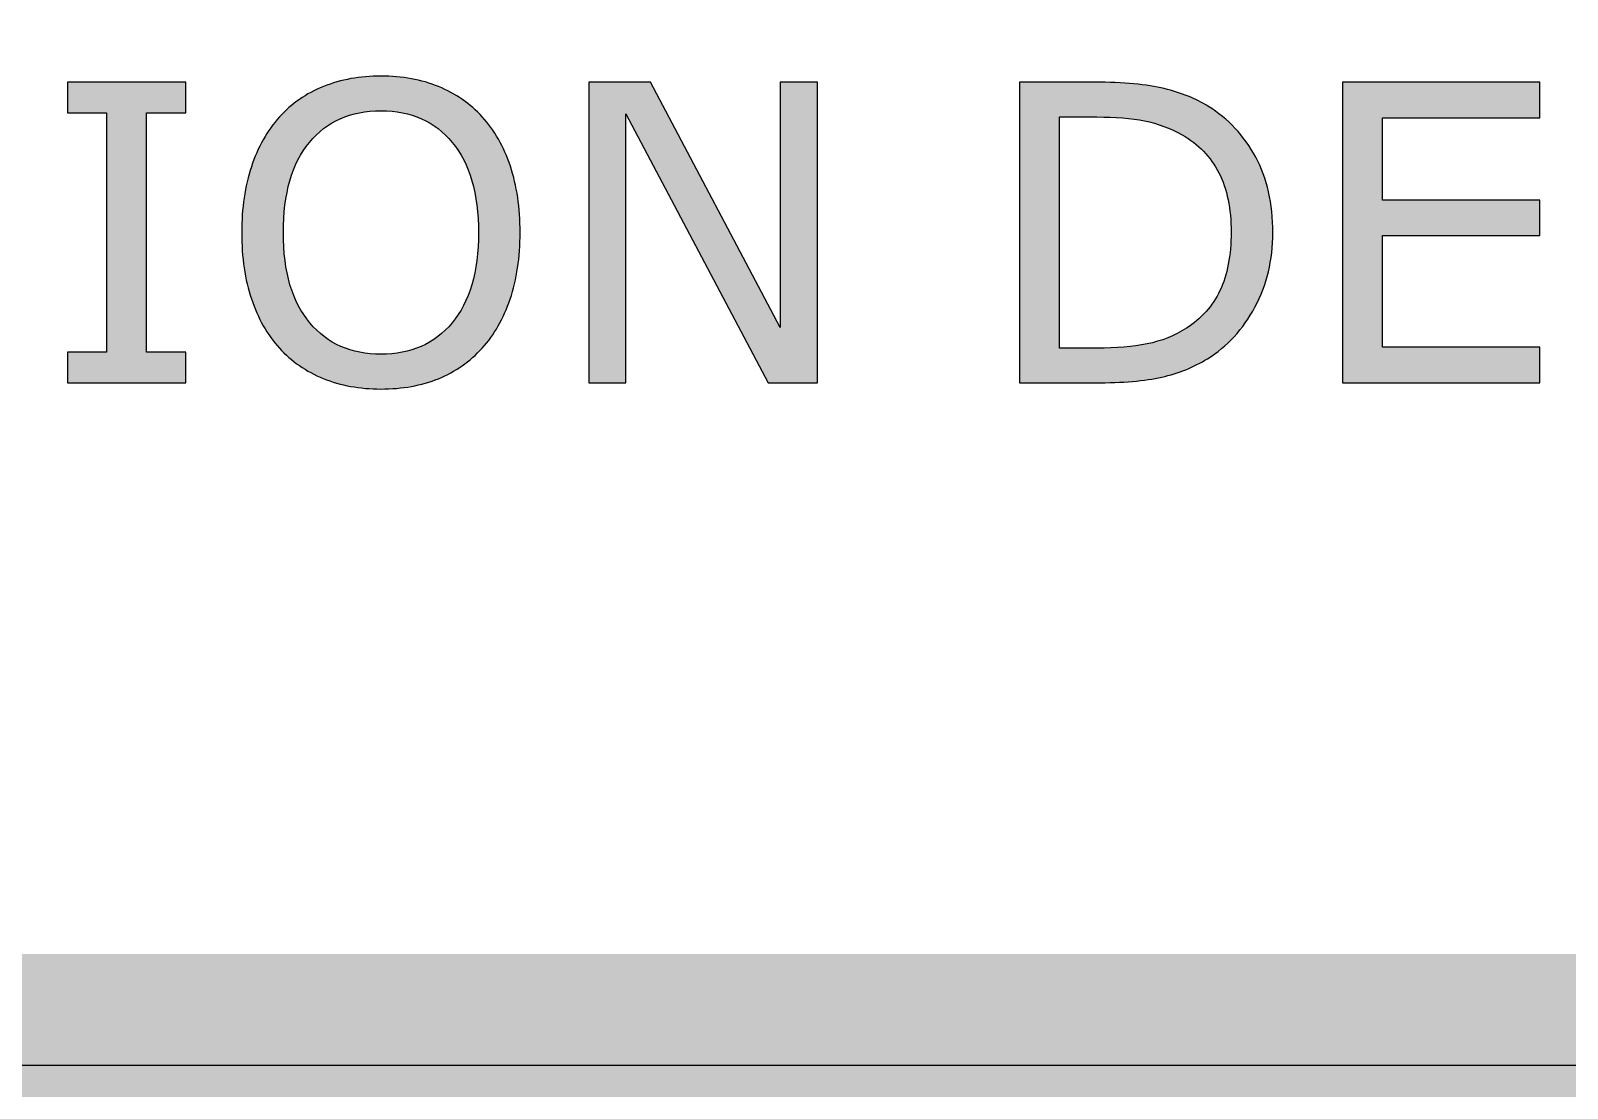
# Model space of a CAD drawing. Header units: millimetres. Extents: x 0 to 1097966, y -63096 to 223085.
# Drawn here: x 339175.82 to 339185.12, y -55184.23 to -55177.82 of the extents above; entities that cross this region are included whole.
import ezdxf

# ---------------------------------------------------------------- set-up
doc = ezdxf.new("R2010")
doc.units = ezdxf.units.MM
doc.layers.add('DZ-文字说明', color=1, linetype='Continuous')
doc.layers.add('layer 1', color=7, linetype='Continuous')

# ---------------------------------------------------------------- blocks, each defined once
blk = doc.blocks.new('YQ1204162216')
h = blk.add_hatch(color=7)
h.dxf.hatch_style = 1
edge = h.paths.add_edge_path()
edge.add_spline(control_points=[(-0.76216, -0.23245), (-0.76216, -0.23245), (-0.76216, -0.22301), (-0.76216, -0.22301), (-0.76216, -0.22301), (-0.76216, -0.22301), (-0.77424, -0.22301), (-0.77424, -0.22301), (-0.77424, -0.22301), (-0.77424, -0.22301), (-0.77424, -0.14921), (-0.77424, -0.14921), (-0.77424, -0.14921), (-0.77424, -0.14921), (-0.76216, -0.14921), (-0.76216, -0.14921), (-0.76216, -0.14921), (-0.76216, -0.14921), (-0.76216, -0.13978), (-0.76216, -0.13978), (-0.76216, -0.13978), (-0.76216, -0.13978), (-0.79865, -0.13978), (-0.79865, -0.13978), (-0.79865, -0.13978), (-0.79865, -0.13978), (-0.79865, -0.13978), (-0.79865, -0.13978)], knot_values=[0.461538, 0.461538, 0.461538, 0.461538, 0.615378, 0.615378, 0.615378, 0.615478, 0.692302, 0.692302, 0.692302, 0.692402, 0.769225, 0.769225, 0.769225, 0.769325, 0.846148, 0.846148, 0.846148, 0.846248, 0.923071, 0.923071, 0.923071, 0.923171, 0.961533, 0.961533, 0.961533, 0.961633, 0.999995, 0.999995, 0.999995, 0.999995], degree=3, periodic=0)
edge.add_spline(control_points=[(-0.79865, -0.13978), (-0.79865, -0.13978), (-0.79865, -0.14921), (-0.79865, -0.14921), (-0.79865, -0.14921), (-0.79865, -0.14921), (-0.79865, -0.14921), (-0.79865, -0.14921)], knot_values=[0.384615, 0.384615, 0.384615, 0.384615, 0.423076, 0.423076, 0.423076, 0.423176, 0.461538, 0.461538, 0.461538, 0.461538], degree=3, periodic=0)
edge.add_spline(control_points=[(-0.79865, -0.14921), (-0.79865, -0.14921), (-0.78657, -0.14921), (-0.78657, -0.14921), (-0.78657, -0.14921), (-0.78657, -0.14921), (-0.78657, -0.14921), (-0.78657, -0.14921)], knot_values=[0.307692, 0.307692, 0.307692, 0.307692, 0.346153, 0.346153, 0.346153, 0.346253, 0.384615, 0.384615, 0.384615, 0.384615], degree=3, periodic=0)
edge.add_spline(control_points=[(-0.78657, -0.14921), (-0.78657, -0.14921), (-0.78657, -0.22301), (-0.78657, -0.22301), (-0.78657, -0.22301), (-0.78657, -0.22301), (-0.78657, -0.22301), (-0.78657, -0.22301)], knot_values=[0.230768, 0.230768, 0.230768, 0.230768, 0.26923, 0.26923, 0.26923, 0.26933, 0.307692, 0.307692, 0.307692, 0.307692], degree=3, periodic=0)
edge.add_spline(control_points=[(-0.78657, -0.22301), (-0.78657, -0.22301), (-0.79865, -0.22301), (-0.79865, -0.22301), (-0.79865, -0.22301), (-0.79865, -0.22301), (-0.79865, -0.22301), (-0.79865, -0.22301)], knot_values=[0.153845, 0.153845, 0.153845, 0.153845, 0.192307, 0.192307, 0.192307, 0.192407, 0.230768, 0.230768, 0.230768, 0.230768], degree=3, periodic=0)
edge.add_spline(control_points=[(-0.79865, -0.22301), (-0.79865, -0.22301), (-0.79865, -0.23245), (-0.79865, -0.23245), (-0.79865, -0.23245), (-0.79865, -0.23245), (-0.79865, -0.23245), (-0.79865, -0.23245)], knot_values=[0.076922, 0.076922, 0.076922, 0.076922, 0.115384, 0.115384, 0.115384, 0.115484, 0.153845, 0.153845, 0.153845, 0.153845], degree=3, periodic=0)
edge.add_spline(control_points=[(-0.79865, -0.23245), (-0.79865, -0.23245), (-0.76216, -0.23245), (-0.76216, -0.23245)], knot_values=[0.000001, 0.000001, 0.000001, 0.000001, 0.076922, 0.076922, 0.076922, 0.076922], degree=3, periodic=0)
h = blk.add_hatch(color=7)
h.dxf.hatch_style = 1
edge = h.paths.add_edge_path()
edge.add_spline(control_points=[(-0.65914, -0.18614), (-0.65914, -0.18614), (-0.65914, -0.18614), (-0.65914, -0.18614), (-0.65914, -0.18423), (-0.6592, -0.18238), (-0.65933, -0.18057)], knot_values=[0.102941, 0.102941, 0.102941, 0.102941, 0.110294, 0.110294, 0.110294, 0.117647, 0.117647, 0.117647, 0.117647], degree=3, periodic=0)
edge.add_spline(control_points=[(-0.65933, -0.18057), (-0.65945, -0.17876), (-0.65964, -0.17701), (-0.65989, -0.1753)], knot_values=[0.088235, 0.088235, 0.088235, 0.088235, 0.102941, 0.102941, 0.102941, 0.102941], degree=3, periodic=0)
edge.add_spline(control_points=[(-0.65989, -0.1753), (-0.66014, -0.1736), (-0.66045, -0.17194), (-0.66082, -0.17034)], knot_values=[0.07353, 0.07353, 0.07353, 0.07353, 0.088235, 0.088235, 0.088235, 0.088235], degree=3, periodic=0)
edge.add_spline(control_points=[(-0.66082, -0.17034), (-0.6612, -0.16874), (-0.66164, -0.16718), (-0.66214, -0.16568), (-0.66214, -0.16568), (-0.66416, -0.15967), (-0.66704, -0.15459), (-0.67079, -0.15045)], knot_values=[0, 0, 0, 0, 0.014706, 0.014706, 0.014706, 0.014806, 0.07353, 0.07353, 0.07353, 0.07353], degree=3, periodic=0)
edge.add_spline(control_points=[(-0.67079, -0.15045), (-0.67448, -0.14641), (-0.67897, -0.14331), (-0.68425, -0.14114), (-0.68425, -0.14114), (-0.68491, -0.14087), (-0.68557, -0.14061), (-0.68625, -0.14037)], knot_values=[0.875, 0.875, 0.875, 0.875, 0.992647, 0.992647, 0.992647, 0.992747, 1, 1, 1, 1], degree=3, periodic=0)
edge.add_spline(control_points=[(-0.68625, -0.14037), (-0.68693, -0.14013), (-0.68762, -0.13991), (-0.68832, -0.13971)], knot_values=[0.867647, 0.867647, 0.867647, 0.867647, 0.875, 0.875, 0.875, 0.875], degree=3, periodic=0)
edge.add_spline(control_points=[(-0.68832, -0.13971), (-0.68902, -0.1395), (-0.68973, -0.13931), (-0.69045, -0.13914)], knot_values=[0.860294, 0.860294, 0.860294, 0.860294, 0.867647, 0.867647, 0.867647, 0.867647], degree=3, periodic=0)
edge.add_spline(control_points=[(-0.69045, -0.13914), (-0.69261, -0.13863), (-0.69487, -0.13828), (-0.69723, -0.13807)], knot_values=[0.838236, 0.838236, 0.838236, 0.838236, 0.860294, 0.860294, 0.860294, 0.860294], degree=3, periodic=0)
edge.add_spline(control_points=[(-0.69723, -0.13807), (-0.6988, -0.13794), (-0.70041, -0.13787), (-0.70206, -0.13787), (-0.70206, -0.13787), (-0.70366, -0.13787), (-0.70522, -0.13794), (-0.70675, -0.13807)], knot_values=[0.808823, 0.808823, 0.808823, 0.808823, 0.823529, 0.823529, 0.823529, 0.823629, 0.838236, 0.838236, 0.838236, 0.838236], degree=3, periodic=0)
edge.add_spline(control_points=[(-0.70675, -0.13807), (-0.70829, -0.13821), (-0.70979, -0.13841), (-0.71126, -0.13868)], knot_values=[0.794118, 0.794118, 0.794118, 0.794118, 0.808823, 0.808823, 0.808823, 0.808823], degree=3, periodic=0)
edge.add_spline(control_points=[(-0.71126, -0.13868), (-0.71273, -0.13895), (-0.71418, -0.13928), (-0.71559, -0.13969)], knot_values=[0.779412, 0.779412, 0.779412, 0.779412, 0.794118, 0.794118, 0.794118, 0.794118], degree=3, periodic=0)
edge.add_spline(control_points=[(-0.71559, -0.13969), (-0.717, -0.14009), (-0.71838, -0.14056), (-0.71973, -0.1411), (-0.71973, -0.1411), (-0.7204, -0.14137), (-0.72106, -0.14166), (-0.72171, -0.14196)], knot_values=[0.757352, 0.757352, 0.757352, 0.757352, 0.772059, 0.772059, 0.772059, 0.772159, 0.779412, 0.779412, 0.779412, 0.779412], degree=3, periodic=0)
edge.add_spline(control_points=[(-0.72171, -0.14196), (-0.72236, -0.14226), (-0.72299, -0.14257), (-0.72361, -0.1429)], knot_values=[0.75, 0.75, 0.75, 0.75, 0.757352, 0.757352, 0.757352, 0.757352], degree=3, periodic=0)
edge.add_spline(control_points=[(-0.72361, -0.1429), (-0.72423, -0.14323), (-0.72484, -0.14358), (-0.72543, -0.14394)], knot_values=[0.742647, 0.742647, 0.742647, 0.742647, 0.75, 0.75, 0.75, 0.75], degree=3, periodic=0)
edge.add_spline(control_points=[(-0.72543, -0.14394), (-0.72602, -0.1443), (-0.7266, -0.14467), (-0.72716, -0.14506)], knot_values=[0.735294, 0.735294, 0.735294, 0.735294, 0.742647, 0.742647, 0.742647, 0.742647], degree=3, periodic=0)
edge.add_spline(control_points=[(-0.72716, -0.14506), (-0.72773, -0.14545), (-0.72828, -0.14585), (-0.72882, -0.14627)], knot_values=[0.727941, 0.727941, 0.727941, 0.727941, 0.735294, 0.735294, 0.735294, 0.735294], degree=3, periodic=0)
edge.add_spline(control_points=[(-0.72882, -0.14627), (-0.72935, -0.14669), (-0.72988, -0.14712), (-0.73039, -0.14757)], knot_values=[0.720589, 0.720589, 0.720589, 0.720589, 0.727941, 0.727941, 0.727941, 0.727941], degree=3, periodic=0)
edge.add_spline(control_points=[(-0.73039, -0.14757), (-0.73089, -0.14802), (-0.73139, -0.14849), (-0.73187, -0.14897)], knot_values=[0.713236, 0.713236, 0.713236, 0.713236, 0.720589, 0.720589, 0.720589, 0.720589], degree=3, periodic=0)
edge.add_spline(control_points=[(-0.73187, -0.14897), (-0.73235, -0.14945), (-0.73282, -0.14994), (-0.73327, -0.15045), (-0.73327, -0.15045), (-0.73375, -0.15098), (-0.73421, -0.15153), (-0.73466, -0.15209)], knot_values=[0.698529, 0.698529, 0.698529, 0.698529, 0.705882, 0.705882, 0.705882, 0.705982, 0.713236, 0.713236, 0.713236, 0.713236], degree=3, periodic=0)
edge.add_spline(control_points=[(-0.73466, -0.15209), (-0.73511, -0.15265), (-0.73554, -0.15323), (-0.73596, -0.15381)], knot_values=[0.691176, 0.691176, 0.691176, 0.691176, 0.698529, 0.698529, 0.698529, 0.698529], degree=3, periodic=0)
edge.add_spline(control_points=[(-0.73596, -0.15381), (-0.73638, -0.1544), (-0.73679, -0.155), (-0.73718, -0.15561)], knot_values=[0.683823, 0.683823, 0.683823, 0.683823, 0.691176, 0.691176, 0.691176, 0.691176], degree=3, periodic=0)
edge.add_spline(control_points=[(-0.73718, -0.15561), (-0.73757, -0.15623), (-0.73795, -0.15685), (-0.73831, -0.1575)], knot_values=[0.676471, 0.676471, 0.676471, 0.676471, 0.683823, 0.683823, 0.683823, 0.683823], degree=3, periodic=0)
edge.add_spline(control_points=[(-0.73831, -0.1575), (-0.73867, -0.15814), (-0.73902, -0.15879), (-0.73935, -0.15946)], knot_values=[0.669118, 0.669118, 0.669118, 0.669118, 0.676471, 0.676471, 0.676471, 0.676471], degree=3, periodic=0)
edge.add_spline(control_points=[(-0.73935, -0.15946), (-0.73969, -0.16012), (-0.74, -0.16081), (-0.74031, -0.1615)], knot_values=[0.661765, 0.661765, 0.661765, 0.661765, 0.669118, 0.669118, 0.669118, 0.669118], degree=3, periodic=0)
edge.add_spline(control_points=[(-0.74031, -0.1615), (-0.74061, -0.16219), (-0.7409, -0.1629), (-0.74118, -0.16362)], knot_values=[0.654412, 0.654412, 0.654412, 0.654412, 0.661765, 0.661765, 0.661765, 0.661765], degree=3, periodic=0)
edge.add_spline(control_points=[(-0.74118, -0.16362), (-0.74145, -0.16435), (-0.74171, -0.16508), (-0.74196, -0.16583), (-0.74196, -0.16583), (-0.74246, -0.16733), (-0.7429, -0.16887), (-0.74327, -0.17047)], knot_values=[0.632353, 0.632353, 0.632353, 0.632353, 0.639706, 0.639706, 0.639706, 0.639806, 0.654412, 0.654412, 0.654412, 0.654412], degree=3, periodic=0)
edge.add_spline(control_points=[(-0.74327, -0.17047), (-0.74402, -0.17366), (-0.74452, -0.17704), (-0.74476, -0.18062)], knot_values=[0.602941, 0.602941, 0.602941, 0.602941, 0.632353, 0.632353, 0.632353, 0.632353], degree=3, periodic=0)
edge.add_spline(control_points=[(-0.74476, -0.18062), (-0.74489, -0.18241), (-0.74495, -0.18425), (-0.74495, -0.18614), (-0.74495, -0.18614), (-0.74495, -0.18806), (-0.74489, -0.18993), (-0.74476, -0.19174)], knot_values=[0.573529, 0.573529, 0.573529, 0.573529, 0.588235, 0.588235, 0.588235, 0.588335, 0.602941, 0.602941, 0.602941, 0.602941], degree=3, periodic=0)
edge.add_spline(control_points=[(-0.74476, -0.19174), (-0.74464, -0.19355), (-0.74445, -0.19531), (-0.7442, -0.19702)], knot_values=[0.558824, 0.558824, 0.558824, 0.558824, 0.573529, 0.573529, 0.573529, 0.573529], degree=3, periodic=0)
edge.add_spline(control_points=[(-0.7442, -0.19702), (-0.74395, -0.19872), (-0.74364, -0.20037), (-0.74326, -0.20197)], knot_values=[0.544118, 0.544118, 0.544118, 0.544118, 0.558824, 0.558824, 0.558824, 0.558824], degree=3, periodic=0)
edge.add_spline(control_points=[(-0.74326, -0.20197), (-0.74289, -0.20357), (-0.74245, -0.20512), (-0.74194, -0.20661), (-0.74194, -0.20661), (-0.73993, -0.21258), (-0.73707, -0.21762), (-0.73334, -0.22174)], knot_values=[0.470588, 0.470588, 0.470588, 0.470588, 0.485294, 0.485294, 0.485294, 0.485394, 0.544118, 0.544118, 0.544118, 0.544118], degree=3, periodic=0)
edge.add_spline(control_points=[(-0.73334, -0.22174), (-0.73334, -0.22174), (-0.73334, -0.22174), (-0.73334, -0.22174), (-0.72963, -0.22584), (-0.7251, -0.22896), (-0.7198, -0.23113)], knot_values=[0.411765, 0.411765, 0.411765, 0.411765, 0.441176, 0.441176, 0.441176, 0.470588, 0.470588, 0.470588, 0.470588], degree=3, periodic=0)
edge.add_spline(control_points=[(-0.7198, -0.23113), (-0.7198, -0.23113), (-0.7198, -0.23113), (-0.7198, -0.23113), (-0.71448, -0.23327), (-0.70857, -0.23436), (-0.70206, -0.23436)], knot_values=[0.352941, 0.352941, 0.352941, 0.352941, 0.382353, 0.382353, 0.382353, 0.411765, 0.411765, 0.411765, 0.411765], degree=3, periodic=0)
edge.add_spline(control_points=[(-0.70206, -0.23436), (-0.70206, -0.23436), (-0.70206, -0.23436), (-0.70206, -0.23436), (-0.69541, -0.23436), (-0.6895, -0.23329), (-0.68429, -0.23119)], knot_values=[0.294118, 0.294118, 0.294118, 0.294118, 0.323529, 0.323529, 0.323529, 0.352941, 0.352941, 0.352941, 0.352941], degree=3, periodic=0)
edge.add_spline(control_points=[(-0.68429, -0.23119), (-0.68429, -0.23119), (-0.68429, -0.23119), (-0.68429, -0.23119), (-0.6791, -0.22907), (-0.67461, -0.22592), (-0.67079, -0.22174)], knot_values=[0.235294, 0.235294, 0.235294, 0.235294, 0.264706, 0.264706, 0.264706, 0.294118, 0.294118, 0.294118, 0.294118], degree=3, periodic=0)
edge.add_spline(control_points=[(-0.67079, -0.22174), (-0.67079, -0.22174), (-0.67079, -0.22174), (-0.67079, -0.22174), (-0.66713, -0.2177), (-0.66427, -0.21267), (-0.66221, -0.20664)], knot_values=[0.176471, 0.176471, 0.176471, 0.176471, 0.205882, 0.205882, 0.205882, 0.235294, 0.235294, 0.235294, 0.235294], degree=3, periodic=0)
edge.add_spline(control_points=[(-0.66221, -0.20664), (-0.66221, -0.20664), (-0.66221, -0.20664), (-0.66221, -0.20664), (-0.66015, -0.2006), (-0.65914, -0.19378), (-0.65914, -0.18614)], knot_values=[0.117647, 0.117647, 0.117647, 0.117647, 0.147059, 0.147059, 0.147059, 0.176471, 0.176471, 0.176471, 0.176471], degree=3, periodic=0)
edge = h.paths.add_edge_path(flags=16)
edge.add_spline(control_points=[(-0.67198, -0.18614), (-0.67198, -0.17413), (-0.67467, -0.16487), (-0.68003, -0.15835), (-0.68003, -0.15835), (-0.68003, -0.15835), (-0.68003, -0.15835)], knot_values=[0, 0, 0, 0, 0.055556, 0.055556, 0.055556, 0.111111, 0.111111, 0.111111, 0.111111], degree=3, periodic=0)
edge.add_spline(control_points=[(-0.68003, -0.15835), (-0.68539, -0.15183), (-0.69272, -0.14858), (-0.702, -0.14858), (-0.702, -0.14858), (-0.702, -0.14858), (-0.702, -0.14858)], knot_values=[0.111111, 0.111111, 0.111111, 0.111111, 0.166667, 0.166667, 0.166667, 0.222222, 0.222222, 0.222222, 0.222222], degree=3, periodic=0)
edge.add_spline(control_points=[(-0.702, -0.14858), (-0.71139, -0.14858), (-0.71874, -0.15183), (-0.72408, -0.15835), (-0.72408, -0.15835), (-0.72408, -0.15835), (-0.72408, -0.15835)], knot_values=[0.222222, 0.222222, 0.222222, 0.222222, 0.277778, 0.277778, 0.277778, 0.333333, 0.333333, 0.333333, 0.333333], degree=3, periodic=0)
edge.add_spline(control_points=[(-0.72408, -0.15835), (-0.72944, -0.16487), (-0.73211, -0.17413), (-0.73211, -0.18614), (-0.73211, -0.18614), (-0.73211, -0.18614), (-0.73211, -0.18614)], knot_values=[0.333333, 0.333333, 0.333333, 0.333333, 0.388889, 0.388889, 0.388889, 0.444444, 0.444444, 0.444444, 0.444444], degree=3, periodic=0)
edge.add_spline(control_points=[(-0.73211, -0.18614), (-0.73211, -0.19826), (-0.72938, -0.20755), (-0.72393, -0.21399), (-0.72393, -0.21399), (-0.72359, -0.21439), (-0.72324, -0.21478), (-0.72289, -0.21516)], knot_values=[0.444444, 0.444444, 0.444444, 0.444444, 0.555556, 0.555556, 0.555556, 0.555656, 0.562501, 0.562501, 0.562501, 0.562501], degree=3, periodic=0)
edge.add_spline(control_points=[(-0.72289, -0.21516), (-0.72253, -0.21554), (-0.72217, -0.2159), (-0.7218, -0.21625)], knot_values=[0.562501, 0.562501, 0.562501, 0.562501, 0.569445, 0.569445, 0.569445, 0.569445], degree=3, periodic=0)
edge.add_spline(control_points=[(-0.7218, -0.21625), (-0.72143, -0.2166), (-0.72106, -0.21694), (-0.72067, -0.21727)], knot_values=[0.569445, 0.569445, 0.569445, 0.569445, 0.57639, 0.57639, 0.57639, 0.57639], degree=3, periodic=0)
edge.add_spline(control_points=[(-0.72067, -0.21727), (-0.7199, -0.21792), (-0.71911, -0.21853), (-0.71828, -0.21908)], knot_values=[0.57639, 0.57639, 0.57639, 0.57639, 0.590278, 0.590278, 0.590278, 0.590278], degree=3, periodic=0)
edge.add_spline(control_points=[(-0.71828, -0.21908), (-0.71787, -0.21936), (-0.71745, -0.21962), (-0.71702, -0.21987)], knot_values=[0.590278, 0.590278, 0.590278, 0.590278, 0.597222, 0.597222, 0.597222, 0.597222], degree=3, periodic=0)
edge.add_spline(control_points=[(-0.71702, -0.21987), (-0.71659, -0.22012), (-0.71616, -0.22036), (-0.71571, -0.22059)], knot_values=[0.597222, 0.597222, 0.597222, 0.597222, 0.604167, 0.604167, 0.604167, 0.604167], degree=3, periodic=0)
edge.add_spline(control_points=[(-0.71571, -0.22059), (-0.71483, -0.22104), (-0.71391, -0.22145), (-0.71297, -0.2218)], knot_values=[0.604167, 0.604167, 0.604167, 0.604167, 0.618055, 0.618055, 0.618055, 0.618055], degree=3, periodic=0)
edge.add_spline(control_points=[(-0.71297, -0.2218), (-0.7125, -0.22197), (-0.71202, -0.22214), (-0.71153, -0.22229)], knot_values=[0.618055, 0.618055, 0.618055, 0.618055, 0.625, 0.625, 0.625, 0.625], degree=3, periodic=0)
edge.add_spline(control_points=[(-0.71153, -0.22229), (-0.71105, -0.22244), (-0.71055, -0.22258), (-0.71005, -0.2227)], knot_values=[0.625, 0.625, 0.625, 0.625, 0.631944, 0.631944, 0.631944, 0.631944], degree=3, periodic=0)
edge.add_spline(control_points=[(-0.71005, -0.2227), (-0.70855, -0.22308), (-0.70698, -0.22335), (-0.70535, -0.2235)], knot_values=[0.631944, 0.631944, 0.631944, 0.631944, 0.652777, 0.652777, 0.652777, 0.652777], degree=3, periodic=0)
edge.add_spline(control_points=[(-0.70535, -0.2235), (-0.70426, -0.2236), (-0.70315, -0.22365), (-0.702, -0.22365), (-0.702, -0.22365), (-0.70086, -0.22365), (-0.69974, -0.2236), (-0.69866, -0.2235)], knot_values=[0.652777, 0.652777, 0.652777, 0.652777, 0.666667, 0.666667, 0.666667, 0.666767, 0.680556, 0.680556, 0.680556, 0.680556], degree=3, periodic=0)
edge.add_spline(control_points=[(-0.69866, -0.2235), (-0.69703, -0.22335), (-0.69546, -0.22308), (-0.69397, -0.2227)], knot_values=[0.680556, 0.680556, 0.680556, 0.680556, 0.701389, 0.701389, 0.701389, 0.701389], degree=3, periodic=0)
edge.add_spline(control_points=[(-0.69397, -0.2227), (-0.69297, -0.22245), (-0.692, -0.22215), (-0.69106, -0.2218)], knot_values=[0.701389, 0.701389, 0.701389, 0.701389, 0.715278, 0.715278, 0.715278, 0.715278], degree=3, periodic=0)
edge.add_spline(control_points=[(-0.69106, -0.2218), (-0.69059, -0.22162), (-0.69012, -0.22143), (-0.68967, -0.22123)], knot_values=[0.715278, 0.715278, 0.715278, 0.715278, 0.722222, 0.722222, 0.722222, 0.722222], degree=3, periodic=0)
edge.add_spline(control_points=[(-0.68967, -0.22123), (-0.68921, -0.22103), (-0.68876, -0.22082), (-0.68832, -0.22059)], knot_values=[0.722222, 0.722222, 0.722222, 0.722222, 0.729167, 0.729167, 0.729167, 0.729167], degree=3, periodic=0)
edge.add_spline(control_points=[(-0.68832, -0.22059), (-0.68744, -0.22014), (-0.68658, -0.21963), (-0.68576, -0.21908)], knot_values=[0.729167, 0.729167, 0.729167, 0.729167, 0.743055, 0.743055, 0.743055, 0.743055], degree=3, periodic=0)
edge.add_spline(control_points=[(-0.68576, -0.21908), (-0.68535, -0.2188), (-0.68494, -0.21851), (-0.68454, -0.21821)], knot_values=[0.743055, 0.743055, 0.743055, 0.743055, 0.749999, 0.749999, 0.749999, 0.749999], degree=3, periodic=0)
edge.add_spline(control_points=[(-0.68454, -0.21821), (-0.68414, -0.21791), (-0.68375, -0.2176), (-0.68337, -0.21727)], knot_values=[0.749999, 0.749999, 0.749999, 0.749999, 0.756944, 0.756944, 0.756944, 0.756944], degree=3, periodic=0)
edge.add_spline(control_points=[(-0.68337, -0.21727), (-0.68299, -0.21694), (-0.68261, -0.2166), (-0.68224, -0.21625)], knot_values=[0.756944, 0.756944, 0.756944, 0.756944, 0.763888, 0.763888, 0.763888, 0.763888], degree=3, periodic=0)
edge.add_spline(control_points=[(-0.68224, -0.21625), (-0.68187, -0.2159), (-0.68151, -0.21554), (-0.68115, -0.21516)], knot_values=[0.763888, 0.763888, 0.763888, 0.763888, 0.770832, 0.770832, 0.770832, 0.770832], degree=3, periodic=0)
edge.add_spline(control_points=[(-0.68115, -0.21516), (-0.6808, -0.21478), (-0.68045, -0.21439), (-0.68011, -0.21399), (-0.68011, -0.21399), (-0.67469, -0.20755), (-0.67198, -0.19826), (-0.67198, -0.18614)], knot_values=[0.770832, 0.770832, 0.770832, 0.770832, 0.777778, 0.777778, 0.777778, 0.777878, 1, 1, 1, 1], degree=3, periodic=0)
h = blk.add_hatch(color=7)
h.dxf.hatch_style = 1
edge = h.paths.add_edge_path()
edge.add_spline(control_points=[(-0.56751, -0.23245), (-0.56751, -0.23245), (-0.56751, -0.13978), (-0.56751, -0.13978), (-0.56751, -0.13978), (-0.56751, -0.13978), (-0.57895, -0.13978), (-0.57895, -0.13978), (-0.57895, -0.13978), (-0.57895, -0.13978), (-0.57895, -0.21545), (-0.57895, -0.21545), (-0.57895, -0.21545), (-0.57895, -0.21545), (-0.61894, -0.13978), (-0.61894, -0.13978), (-0.61894, -0.13978), (-0.61894, -0.13978), (-0.63795, -0.13978), (-0.63795, -0.13978), (-0.63795, -0.13978), (-0.63795, -0.13978), (-0.63795, -0.13978), (-0.63795, -0.13978)], knot_values=[0.454545, 0.454545, 0.454545, 0.454545, 0.636363, 0.636363, 0.636363, 0.636463, 0.727272, 0.727272, 0.727272, 0.727372, 0.818181, 0.818181, 0.818181, 0.818281, 0.90909, 0.90909, 0.90909, 0.90919, 0.954545, 0.954545, 0.954545, 0.954645, 1, 1, 1, 1], degree=3, periodic=0)
edge.add_spline(control_points=[(-0.63795, -0.13978), (-0.63795, -0.13978), (-0.63795, -0.23245), (-0.63795, -0.23245), (-0.63795, -0.23245), (-0.63795, -0.23245), (-0.63795, -0.23245), (-0.63795, -0.23245)], knot_values=[0.363635, 0.363635, 0.363635, 0.363635, 0.40909, 0.40909, 0.40909, 0.40919, 0.454545, 0.454545, 0.454545, 0.454545], degree=3, periodic=0)
edge.add_spline(control_points=[(-0.63795, -0.23245), (-0.63795, -0.23245), (-0.62651, -0.23245), (-0.62651, -0.23245), (-0.62651, -0.23245), (-0.62651, -0.23245), (-0.62651, -0.23245), (-0.62651, -0.23245)], knot_values=[0.272726, 0.272726, 0.272726, 0.272726, 0.318181, 0.318181, 0.318181, 0.318281, 0.363635, 0.363635, 0.363635, 0.363635], degree=3, periodic=0)
edge.add_spline(control_points=[(-0.62651, -0.23245), (-0.62651, -0.23245), (-0.62651, -0.14956), (-0.62651, -0.14956), (-0.62651, -0.14956), (-0.62651, -0.14956), (-0.62651, -0.14956), (-0.62651, -0.14956)], knot_values=[0.181817, 0.181817, 0.181817, 0.181817, 0.227272, 0.227272, 0.227272, 0.227372, 0.272726, 0.272726, 0.272726, 0.272726], degree=3, periodic=0)
edge.add_spline(control_points=[(-0.62651, -0.14956), (-0.62651, -0.14956), (-0.58269, -0.23245), (-0.58269, -0.23245), (-0.58269, -0.23245), (-0.58269, -0.23245), (-0.58269, -0.23245), (-0.58269, -0.23245)], knot_values=[0.090908, 0.090908, 0.090908, 0.090908, 0.136363, 0.136363, 0.136363, 0.136463, 0.181817, 0.181817, 0.181817, 0.181817], degree=3, periodic=0)
edge.add_spline(control_points=[(-0.58269, -0.23245), (-0.58269, -0.23245), (-0.56751, -0.23245), (-0.56751, -0.23245)], knot_values=[0, 0, 0, 0, 0.090908, 0.090908, 0.090908, 0.090908], degree=3, periodic=0)
h = blk.add_hatch(color=7)
h.dxf.hatch_style = 1
edge = h.paths.add_edge_path()
edge.add_spline(control_points=[(-0.44065, -0.15211), (-0.4413, -0.15149), (-0.44198, -0.1509), (-0.44268, -0.15032)], knot_values=[0.770834, 0.770834, 0.770834, 0.770834, 0.78125, 0.78125, 0.78125, 0.78125], degree=3, periodic=0)
edge.add_spline(control_points=[(-0.44268, -0.15032), (-0.44338, -0.14975), (-0.4441, -0.1492), (-0.44484, -0.14867)], knot_values=[0.760417, 0.760417, 0.760417, 0.760417, 0.770834, 0.770834, 0.770834, 0.770834], degree=3, periodic=0)
edge.add_spline(control_points=[(-0.44484, -0.14867), (-0.44558, -0.14813), (-0.44634, -0.14762), (-0.44713, -0.14713), (-0.44713, -0.14713), (-0.44806, -0.14656), (-0.44903, -0.14602), (-0.45005, -0.14551)], knot_values=[0.729166, 0.729166, 0.729166, 0.729166, 0.739584, 0.739584, 0.739584, 0.739684, 0.760417, 0.760417, 0.760417, 0.760417], degree=3, periodic=0)
edge.add_spline(control_points=[(-0.45005, -0.14551), (-0.4521, -0.14449), (-0.45435, -0.14359), (-0.4568, -0.14281)], knot_values=[0.6875, 0.6875, 0.6875, 0.6875, 0.729166, 0.729166, 0.729166, 0.729166], degree=3, periodic=0)
edge.add_spline(control_points=[(-0.4568, -0.14281), (-0.45803, -0.14243), (-0.45931, -0.14207), (-0.46064, -0.14174), (-0.46064, -0.14174), (-0.46197, -0.14141), (-0.46341, -0.14113), (-0.46497, -0.14089)], knot_values=[0.645833, 0.645833, 0.645833, 0.645833, 0.666667, 0.666667, 0.666667, 0.666767, 0.6875, 0.6875, 0.6875, 0.6875], degree=3, periodic=0)
edge.add_spline(control_points=[(-0.46497, -0.14089), (-0.46653, -0.14064), (-0.46821, -0.14044), (-0.47, -0.14027)], knot_values=[0.625, 0.625, 0.625, 0.625, 0.645833, 0.645833, 0.645833, 0.645833], degree=3, periodic=0)
edge.add_spline(control_points=[(-0.47, -0.14027), (-0.47179, -0.14011), (-0.4737, -0.13999), (-0.47572, -0.1399)], knot_values=[0.604167, 0.604167, 0.604167, 0.604167, 0.625, 0.625, 0.625, 0.625], degree=3, periodic=0)
edge.add_spline(control_points=[(-0.47572, -0.1399), (-0.47775, -0.13982), (-0.47988, -0.13978), (-0.48214, -0.13978), (-0.48214, -0.13978), (-0.48214, -0.13978), (-0.50521, -0.13978), (-0.50521, -0.13978)], knot_values=[0.500001, 0.500001, 0.500001, 0.500001, 0.520835, 0.520835, 0.520835, 0.520935, 0.604167, 0.604167, 0.604167, 0.604167], degree=3, periodic=0)
edge.add_spline(control_points=[(-0.50521, -0.13978), (-0.50521, -0.13978), (-0.50521, -0.23245), (-0.50521, -0.23245), (-0.50521, -0.23245), (-0.50521, -0.23245), (-0.50521, -0.23245), (-0.50521, -0.23245)], knot_values=[0.416666, 0.416666, 0.416666, 0.416666, 0.458333, 0.458333, 0.458333, 0.458433, 0.499999, 0.499999, 0.499999, 0.499999], degree=3, periodic=0)
edge.add_spline(control_points=[(-0.50521, -0.23245), (-0.50521, -0.23245), (-0.48188, -0.23245), (-0.48188, -0.23245)], knot_values=[0.333333, 0.333333, 0.333333, 0.333333, 0.416666, 0.416666, 0.416666, 0.416666], degree=3, periodic=0)
edge.add_spline(control_points=[(-0.48188, -0.23245), (-0.48188, -0.23245), (-0.48188, -0.23245), (-0.48188, -0.23245), (-0.47341, -0.23245), (-0.46657, -0.23187), (-0.46138, -0.23071)], knot_values=[0.25, 0.25, 0.25, 0.25, 0.291667, 0.291667, 0.291667, 0.333333, 0.333333, 0.333333, 0.333333], degree=3, periodic=0)
edge.add_spline(control_points=[(-0.46138, -0.23071), (-0.46138, -0.23071), (-0.46138, -0.23071), (-0.46138, -0.23071), (-0.45619, -0.22954), (-0.45148, -0.22764), (-0.44726, -0.22503)], knot_values=[0.166667, 0.166667, 0.166667, 0.166667, 0.208333, 0.208333, 0.208333, 0.25, 0.25, 0.25, 0.25], degree=3, periodic=0)
edge.add_spline(control_points=[(-0.44726, -0.22503), (-0.44726, -0.22503), (-0.44726, -0.22503), (-0.44726, -0.22503), (-0.44118, -0.22127), (-0.43631, -0.21596), (-0.43265, -0.2091)], knot_values=[0.083333, 0.083333, 0.083333, 0.083333, 0.125, 0.125, 0.125, 0.166667, 0.166667, 0.166667, 0.166667], degree=3, periodic=0)
edge.add_spline(control_points=[(-0.43265, -0.2091), (-0.43265, -0.2091), (-0.43265, -0.2091), (-0.43265, -0.2091), (-0.42898, -0.20226), (-0.42716, -0.19463), (-0.42716, -0.1862)], knot_values=[0, 0, 0, 0, 0.041667, 0.041667, 0.041667, 0.083333, 0.083333, 0.083333, 0.083333], degree=3, periodic=0)
edge.add_spline(control_points=[(-0.42716, -0.1862), (-0.42716, -0.17721), (-0.42892, -0.16942), (-0.43243, -0.16287), (-0.43243, -0.16287), (-0.43287, -0.16205), (-0.43333, -0.16125), (-0.43381, -0.16047)], knot_values=[0.822916, 0.822916, 0.822916, 0.822916, 0.989583, 0.989583, 0.989583, 0.989683, 1, 1, 1, 1], degree=3, periodic=0)
edge.add_spline(control_points=[(-0.43381, -0.16047), (-0.43478, -0.15891), (-0.43583, -0.15744), (-0.43697, -0.15604)], knot_values=[0.802083, 0.802083, 0.802083, 0.802083, 0.822916, 0.822916, 0.822916, 0.822916], degree=3, periodic=0)
edge.add_spline(control_points=[(-0.43697, -0.15604), (-0.43754, -0.15535), (-0.43813, -0.15467), (-0.43875, -0.15401)], knot_values=[0.791667, 0.791667, 0.791667, 0.791667, 0.802083, 0.802083, 0.802083, 0.802083], degree=3, periodic=0)
edge.add_spline(control_points=[(-0.43875, -0.15401), (-0.43936, -0.15336), (-0.43999, -0.15272), (-0.44065, -0.15211)], knot_values=[0.78125, 0.78125, 0.78125, 0.78125, 0.791667, 0.791667, 0.791667, 0.791667], degree=3, periodic=0)
edge = h.paths.add_edge_path(flags=16)
edge.add_spline(control_points=[(-0.44377, -0.16772), (-0.44377, -0.16772), (-0.44377, -0.16772), (-0.44377, -0.16772), (-0.44125, -0.17269), (-0.44, -0.17879), (-0.44, -0.18603)], knot_values=[0, 0, 0, 0, 0.041667, 0.041667, 0.041667, 0.083333, 0.083333, 0.083333, 0.083333], degree=3, periodic=0)
edge.add_spline(control_points=[(-0.44, -0.18603), (-0.44, -0.19321), (-0.44115, -0.1992), (-0.44343, -0.204), (-0.44343, -0.204), (-0.44372, -0.2046), (-0.44403, -0.20519), (-0.44435, -0.20576)], knot_values=[0.822916, 0.822916, 0.822916, 0.822916, 0.989583, 0.989583, 0.989583, 0.989683, 1, 1, 1, 1], degree=3, periodic=0)
edge.add_spline(control_points=[(-0.4465, -0.20901), (-0.44729, -0.21003), (-0.44815, -0.211), (-0.44909, -0.21191)], knot_values=[0.78125, 0.78125, 0.78125, 0.78125, 0.802083, 0.802083, 0.802083, 0.802083], degree=3, periodic=0)
edge.add_spline(control_points=[(-0.4521, -0.21446), (-0.45264, -0.21485), (-0.45319, -0.21523), (-0.45377, -0.2156), (-0.45377, -0.2156), (-0.45469, -0.21619), (-0.45562, -0.21673), (-0.45659, -0.21723)], knot_values=[0.729166, 0.729166, 0.729166, 0.729166, 0.739584, 0.739584, 0.739584, 0.739684, 0.760417, 0.760417, 0.760417, 0.760417], degree=3, periodic=0)
edge.add_spline(control_points=[(-0.46265, -0.21965), (-0.46371, -0.21996), (-0.46479, -0.22023), (-0.46589, -0.22045), (-0.46589, -0.22045), (-0.46699, -0.22067), (-0.46813, -0.22085), (-0.46933, -0.22101)], knot_values=[0.645833, 0.645833, 0.645833, 0.645833, 0.666667, 0.666667, 0.666667, 0.666767, 0.6875, 0.6875, 0.6875, 0.6875], degree=3, periodic=0)
edge.add_spline(control_points=[(-0.46933, -0.22101), (-0.47172, -0.22134), (-0.4743, -0.22155), (-0.47707, -0.22166)], knot_values=[0.604167, 0.604167, 0.604167, 0.604167, 0.645833, 0.645833, 0.645833, 0.645833], degree=3, periodic=0)
edge.add_spline(control_points=[(-0.47707, -0.22166), (-0.47845, -0.22171), (-0.47988, -0.22174), (-0.48136, -0.22174), (-0.48136, -0.22174), (-0.48136, -0.22174), (-0.49289, -0.22174), (-0.49289, -0.22174)], knot_values=[0.500001, 0.500001, 0.500001, 0.500001, 0.520835, 0.520835, 0.520835, 0.520935, 0.604167, 0.604167, 0.604167, 0.604167], degree=3, periodic=0)
edge.add_spline(control_points=[(-0.49289, -0.22174), (-0.49289, -0.22174), (-0.49289, -0.15049), (-0.49289, -0.15049), (-0.49289, -0.15049), (-0.49289, -0.15049), (-0.49289, -0.15049), (-0.49289, -0.15049)], knot_values=[0.416666, 0.416666, 0.416666, 0.416666, 0.458333, 0.458333, 0.458333, 0.458433, 0.499999, 0.499999, 0.499999, 0.499999], degree=3, periodic=0)
edge.add_spline(control_points=[(-0.49289, -0.15049), (-0.49289, -0.15049), (-0.48136, -0.15049), (-0.48136, -0.15049), (-0.48136, -0.15049)], knot_values=[0.333333, 0.333333, 0.333333, 0.333333, 0.375, 0.416666, 0.416666, 0.416666, 0.416666], degree=3, periodic=0)
edge.add_spline(control_points=[(-0.48136, -0.15049), (-0.47566, -0.15049), (-0.47074, -0.15089), (-0.46665, -0.1517)], knot_values=[0.25, 0.25, 0.25, 0.25, 0.333333, 0.333333, 0.333333, 0.333333], degree=3, periodic=0)
edge.add_spline(control_points=[(-0.46665, -0.1517), (-0.46665, -0.1517), (-0.46665, -0.1517), (-0.46665, -0.1517), (-0.46256, -0.15251), (-0.45871, -0.15393), (-0.45506, -0.15602)], knot_values=[0.166667, 0.166667, 0.166667, 0.166667, 0.208333, 0.208333, 0.208333, 0.25, 0.25, 0.25, 0.25], degree=3, periodic=0)
edge.add_spline(control_points=[(-0.45506, -0.15602), (-0.45506, -0.15602), (-0.45506, -0.15602), (-0.45506, -0.15602), (-0.45006, -0.15886), (-0.44629, -0.16277), (-0.44377, -0.16772)], knot_values=[0.083333, 0.083333, 0.083333, 0.083333, 0.125, 0.125, 0.125, 0.166667, 0.166667, 0.166667, 0.166667], degree=3, periodic=0)
h = blk.add_hatch(color=7)
h.dxf.hatch_style = 1
edge = h.paths.add_edge_path()
edge.add_spline(control_points=[(-0.39334, -0.15075), (-0.39334, -0.15075), (-0.3449, -0.15075), (-0.3449, -0.15075), (-0.3449, -0.15075), (-0.3449, -0.15075), (-0.3449, -0.15075), (-0.3449, -0.15075)], knot_values=[0.307692, 0.307692, 0.307692, 0.307692, 0.346153, 0.346153, 0.346153, 0.346253, 0.384615, 0.384615, 0.384615, 0.384615], degree=3, periodic=0)
edge.add_spline(control_points=[(-0.3449, -0.15075), (-0.3449, -0.15075), (-0.3449, -0.13978), (-0.3449, -0.13978), (-0.3449, -0.13978), (-0.3449, -0.13978), (-0.3449, -0.13978), (-0.3449, -0.13978)], knot_values=[0.230768, 0.230768, 0.230768, 0.230768, 0.26923, 0.26923, 0.26923, 0.26933, 0.307692, 0.307692, 0.307692, 0.307692], degree=3, periodic=0)
edge.add_spline(control_points=[(-0.3449, -0.13978), (-0.3449, -0.13978), (-0.40567, -0.13978), (-0.40567, -0.13978), (-0.40567, -0.13978), (-0.40567, -0.13978), (-0.40567, -0.13978), (-0.40567, -0.13978)], knot_values=[0.153845, 0.153845, 0.153845, 0.153845, 0.192307, 0.192307, 0.192307, 0.192407, 0.230768, 0.230768, 0.230768, 0.230768], degree=3, periodic=0)
edge.add_spline(control_points=[(-0.40567, -0.13978), (-0.40567, -0.13978), (-0.40567, -0.23245), (-0.40567, -0.23245), (-0.40567, -0.23245), (-0.40567, -0.23245), (-0.40567, -0.23245), (-0.40567, -0.23245)], knot_values=[0.076922, 0.076922, 0.076922, 0.076922, 0.115384, 0.115384, 0.115384, 0.115484, 0.153845, 0.153845, 0.153845, 0.153845], degree=3, periodic=0)
edge.add_spline(control_points=[(-0.40567, -0.23245), (-0.40567, -0.23245), (-0.3449, -0.23245), (-0.3449, -0.23245)], knot_values=[0.000001, 0.000001, 0.000001, 0.000001, 0.076922, 0.076922, 0.076922, 0.076922], degree=3, periodic=0)
edge.add_spline(control_points=[(-0.3449, -0.23245), (-0.3449, -0.23245), (-0.3449, -0.22149), (-0.3449, -0.22149), (-0.3449, -0.22149), (-0.3449, -0.22149), (-0.39334, -0.22149), (-0.39334, -0.22149), (-0.39334, -0.22149), (-0.39334, -0.22149), (-0.39334, -0.18707), (-0.39334, -0.18707), (-0.39334, -0.18707), (-0.39334, -0.18707), (-0.3449, -0.18707), (-0.3449, -0.18707), (-0.3449, -0.18707), (-0.3449, -0.18707), (-0.3449, -0.17611), (-0.3449, -0.17611), (-0.3449, -0.17611), (-0.3449, -0.17611), (-0.39334, -0.17611), (-0.39334, -0.17611), (-0.39334, -0.17611), (-0.39334, -0.17611), (-0.39334, -0.17611), (-0.39334, -0.17611)], knot_values=[0.461538, 0.461538, 0.461538, 0.461538, 0.615378, 0.615378, 0.615378, 0.615478, 0.692302, 0.692302, 0.692302, 0.692402, 0.769225, 0.769225, 0.769225, 0.769325, 0.846148, 0.846148, 0.846148, 0.846248, 0.923071, 0.923071, 0.923071, 0.923171, 0.961533, 0.961533, 0.961533, 0.961633, 0.999995, 0.999995, 0.999995, 0.999995], degree=3, periodic=0)
edge.add_spline(control_points=[(-0.39334, -0.17611), (-0.39334, -0.17611), (-0.39334, -0.15075), (-0.39334, -0.15075), (-0.39334, -0.15075), (-0.39334, -0.15075), (-0.39334, -0.15075), (-0.39334, -0.15075)], knot_values=[0.384615, 0.384615, 0.384615, 0.384615, 0.423076, 0.423076, 0.423076, 0.423176, 0.461538, 0.461538, 0.461538, 0.461538], degree=3, periodic=0)
at = {"layer": 'layer 1', "color": 7}
for points, knots in [([(-0.76216, -0.23245), (-0.76216, -0.23245), (-0.79865, -0.23245), (-0.79865, -0.23245), (-0.79865, -0.23245), (-0.79865, -0.23245), (-0.79865, -0.22301), (-0.79865, -0.22301), (-0.79865, -0.22301), (-0.79865, -0.22301), (-0.78657, -0.22301), (-0.78657, -0.22301), (-0.78657, -0.22301), (-0.78657, -0.22301), (-0.78657, -0.14921), (-0.78657, -0.14921), (-0.78657, -0.14921), (-0.78657, -0.14921), (-0.79865, -0.14921), (-0.79865, -0.14921), (-0.79865, -0.14921), (-0.79865, -0.14921), (-0.79865, -0.13978), (-0.79865, -0.13978), (-0.79865, -0.13978), (-0.79865, -0.13978), (-0.76216, -0.13978), (-0.76216, -0.13978), (-0.76216, -0.13978), (-0.76216, -0.13978), (-0.76216, -0.14921), (-0.76216, -0.14921), (-0.76216, -0.14921), (-0.76216, -0.14921), (-0.77424, -0.14921), (-0.77424, -0.14921), (-0.77424, -0.14921), (-0.77424, -0.14921), (-0.77424, -0.22301), (-0.77424, -0.22301), (-0.77424, -0.22301), (-0.77424, -0.22301), (-0.76216, -0.22301), (-0.76216, -0.22301), (-0.76216, -0.22301), (-0.76216, -0.22301), (-0.76216, -0.23245), (-0.76216, -0.23245)], [0, 0, 0, 0, 0.076923, 0.076923, 0.076923, 0.076923, 0.153846, 0.153846, 0.153846, 0.153846, 0.230769, 0.230769, 0.230769, 0.230769, 0.307692, 0.307692, 0.307692, 0.307692, 0.384615, 0.384615, 0.384615, 0.384615, 0.461538, 0.461538, 0.461538, 0.461538, 0.538462, 0.538462, 0.538462, 0.538462, 0.615385, 0.615385, 0.615385, 0.615385, 0.692308, 0.692308, 0.692308, 0.692308, 0.769231, 0.769231, 0.769231, 0.769231, 0.846154, 0.846154, 0.846154, 0.846154, 1, 1, 1, 1]), ([(-0.67079, -0.15045), (-0.66704, -0.15459), (-0.66416, -0.15967), (-0.66214, -0.16568), (-0.66214, -0.16568), (-0.66013, -0.17169), (-0.65914, -0.17851), (-0.65914, -0.18614), (-0.65914, -0.18614), (-0.65914, -0.19378), (-0.66015, -0.2006), (-0.66221, -0.20664), (-0.66221, -0.20664), (-0.66427, -0.21267), (-0.66713, -0.2177), (-0.67079, -0.22174), (-0.67079, -0.22174), (-0.67461, -0.22592), (-0.6791, -0.22907), (-0.68429, -0.23119), (-0.68429, -0.23119), (-0.6895, -0.23329), (-0.69541, -0.23436), (-0.70206, -0.23436), (-0.70206, -0.23436), (-0.70857, -0.23436), (-0.71448, -0.23327), (-0.7198, -0.23113), (-0.7198, -0.23113), (-0.7251, -0.22896), (-0.72963, -0.22584), (-0.73334, -0.22174), (-0.73334, -0.22174), (-0.73707, -0.21762), (-0.73993, -0.21258), (-0.74194, -0.20661), (-0.74194, -0.20661), (-0.74396, -0.20064), (-0.74495, -0.19382), (-0.74495, -0.18614), (-0.74495, -0.18614), (-0.74495, -0.17859), (-0.74396, -0.17182), (-0.74196, -0.16583), (-0.74196, -0.16583), (-0.73999, -0.15984), (-0.73709, -0.15472), (-0.73327, -0.15045), (-0.73327, -0.15045), (-0.72965, -0.14637), (-0.72512, -0.14327), (-0.71973, -0.1411), (-0.71973, -0.1411), (-0.71433, -0.13895), (-0.70844, -0.13787), (-0.70206, -0.13787), (-0.70206, -0.13787), (-0.69545, -0.13787), (-0.6895, -0.13895), (-0.68425, -0.14114), (-0.68425, -0.14114), (-0.67897, -0.14331), (-0.67448, -0.14641), (-0.67079, -0.15045)], [0, 0, 0, 0, 0.058824, 0.058824, 0.058824, 0.058824, 0.117647, 0.117647, 0.117647, 0.117647, 0.176471, 0.176471, 0.176471, 0.176471, 0.235294, 0.235294, 0.235294, 0.235294, 0.294118, 0.294118, 0.294118, 0.294118, 0.352941, 0.352941, 0.352941, 0.352941, 0.411765, 0.411765, 0.411765, 0.411765, 0.470588, 0.470588, 0.470588, 0.470588, 0.529412, 0.529412, 0.529412, 0.529412, 0.588235, 0.588235, 0.588235, 0.588235, 0.647059, 0.647059, 0.647059, 0.647059, 0.705882, 0.705882, 0.705882, 0.705882, 0.764706, 0.764706, 0.764706, 0.764706, 0.823529, 0.823529, 0.823529, 0.823529, 0.882353, 0.882353, 0.882353, 0.882353, 1, 1, 1, 1]), ([(-0.56751, -0.23245), (-0.56751, -0.23245), (-0.58269, -0.23245), (-0.58269, -0.23245), (-0.58269, -0.23245), (-0.58269, -0.23245), (-0.62651, -0.14956), (-0.62651, -0.14956), (-0.62651, -0.14956), (-0.62651, -0.14956), (-0.62651, -0.23245), (-0.62651, -0.23245), (-0.62651, -0.23245), (-0.62651, -0.23245), (-0.63795, -0.23245), (-0.63795, -0.23245), (-0.63795, -0.23245), (-0.63795, -0.23245), (-0.63795, -0.13978), (-0.63795, -0.13978), (-0.63795, -0.13978), (-0.63795, -0.13978), (-0.61894, -0.13978), (-0.61894, -0.13978), (-0.61894, -0.13978), (-0.61894, -0.13978), (-0.57895, -0.21545), (-0.57895, -0.21545), (-0.57895, -0.21545), (-0.57895, -0.21545), (-0.57895, -0.13978), (-0.57895, -0.13978), (-0.57895, -0.13978), (-0.57895, -0.13978), (-0.56751, -0.13978), (-0.56751, -0.13978), (-0.56751, -0.13978), (-0.56751, -0.13978), (-0.56751, -0.23245), (-0.56751, -0.23245)], [0, 0, 0, 0, 0.090909, 0.090909, 0.090909, 0.090909, 0.181818, 0.181818, 0.181818, 0.181818, 0.272727, 0.272727, 0.272727, 0.272727, 0.363636, 0.363636, 0.363636, 0.363636, 0.454545, 0.454545, 0.454545, 0.454545, 0.545455, 0.545455, 0.545455, 0.545455, 0.636364, 0.636364, 0.636364, 0.636364, 0.727273, 0.727273, 0.727273, 0.727273, 0.818182, 0.818182, 0.818182, 0.818182, 1, 1, 1, 1]), ([(-0.42716, -0.1862), (-0.42716, -0.19463), (-0.42898, -0.20226), (-0.43265, -0.2091), (-0.43265, -0.2091), (-0.43631, -0.21596), (-0.44118, -0.22127), (-0.44726, -0.22503), (-0.44726, -0.22503), (-0.45148, -0.22764), (-0.45619, -0.22954), (-0.46138, -0.23071), (-0.46138, -0.23071), (-0.46657, -0.23187), (-0.47341, -0.23245), (-0.48188, -0.23245), (-0.48188, -0.23245), (-0.48188, -0.23245), (-0.50521, -0.23245), (-0.50521, -0.23245), (-0.50521, -0.23245), (-0.50521, -0.23245), (-0.50521, -0.13978), (-0.50521, -0.13978), (-0.50521, -0.13978), (-0.50521, -0.13978), (-0.48214, -0.13978), (-0.48214, -0.13978), (-0.48214, -0.13978), (-0.47312, -0.13978), (-0.46595, -0.14044), (-0.46064, -0.14174), (-0.46064, -0.14174), (-0.45532, -0.14305), (-0.45083, -0.14484), (-0.44713, -0.14713), (-0.44713, -0.14713), (-0.44085, -0.15106), (-0.43595, -0.15631), (-0.43243, -0.16287), (-0.43243, -0.16287), (-0.42892, -0.16942), (-0.42716, -0.17721), (-0.42716, -0.1862)], [0, 0, 0, 0, 0.083333, 0.083333, 0.083333, 0.083333, 0.166667, 0.166667, 0.166667, 0.166667, 0.25, 0.25, 0.25, 0.25, 0.333333, 0.333333, 0.333333, 0.333333, 0.416667, 0.416667, 0.416667, 0.416667, 0.5, 0.5, 0.5, 0.5, 0.583333, 0.583333, 0.583333, 0.583333, 0.666667, 0.666667, 0.666667, 0.666667, 0.75, 0.75, 0.75, 0.75, 0.833333, 0.833333, 0.833333, 0.833333, 1, 1, 1, 1]), ([(-0.3449, -0.23245), (-0.3449, -0.23245), (-0.40567, -0.23245), (-0.40567, -0.23245), (-0.40567, -0.23245), (-0.40567, -0.23245), (-0.40567, -0.13978), (-0.40567, -0.13978), (-0.40567, -0.13978), (-0.40567, -0.13978), (-0.3449, -0.13978), (-0.3449, -0.13978), (-0.3449, -0.13978), (-0.3449, -0.13978), (-0.3449, -0.15075), (-0.3449, -0.15075), (-0.3449, -0.15075), (-0.3449, -0.15075), (-0.39334, -0.15075), (-0.39334, -0.15075), (-0.39334, -0.15075), (-0.39334, -0.15075), (-0.39334, -0.17611), (-0.39334, -0.17611), (-0.39334, -0.17611), (-0.39334, -0.17611), (-0.3449, -0.17611), (-0.3449, -0.17611), (-0.3449, -0.17611), (-0.3449, -0.17611), (-0.3449, -0.18707), (-0.3449, -0.18707), (-0.3449, -0.18707), (-0.3449, -0.18707), (-0.39334, -0.18707), (-0.39334, -0.18707), (-0.39334, -0.18707), (-0.39334, -0.18707), (-0.39334, -0.22149), (-0.39334, -0.22149), (-0.39334, -0.22149), (-0.39334, -0.22149), (-0.3449, -0.22149), (-0.3449, -0.22149), (-0.3449, -0.22149), (-0.3449, -0.22149), (-0.3449, -0.23245), (-0.3449, -0.23245)], [0, 0, 0, 0, 0.076923, 0.076923, 0.076923, 0.076923, 0.153846, 0.153846, 0.153846, 0.153846, 0.230769, 0.230769, 0.230769, 0.230769, 0.307692, 0.307692, 0.307692, 0.307692, 0.384615, 0.384615, 0.384615, 0.384615, 0.461538, 0.461538, 0.461538, 0.461538, 0.538462, 0.538462, 0.538462, 0.538462, 0.615385, 0.615385, 0.615385, 0.615385, 0.692308, 0.692308, 0.692308, 0.692308, 0.769231, 0.769231, 0.769231, 0.769231, 0.846154, 0.846154, 0.846154, 0.846154, 1, 1, 1, 1]), ([(-0.67198, -0.18614), (-0.67198, -0.17413), (-0.67467, -0.16487), (-0.68003, -0.15835), (-0.68003, -0.15835), (-0.68539, -0.15183), (-0.69272, -0.14858), (-0.702, -0.14858), (-0.702, -0.14858), (-0.71139, -0.14858), (-0.71874, -0.15183), (-0.72408, -0.15835), (-0.72408, -0.15835), (-0.72944, -0.16487), (-0.73211, -0.17413), (-0.73211, -0.18614), (-0.73211, -0.18614), (-0.73211, -0.19826), (-0.72938, -0.20755), (-0.72393, -0.21399), (-0.72393, -0.21399), (-0.71849, -0.22042), (-0.71117, -0.22365), (-0.702, -0.22365), (-0.702, -0.22365), (-0.69285, -0.22365), (-0.68556, -0.22042), (-0.68011, -0.21399), (-0.68011, -0.21399), (-0.67469, -0.20755), (-0.67198, -0.19826), (-0.67198, -0.18614)], [0, 0, 0, 0, 0.111111, 0.111111, 0.111111, 0.111111, 0.222222, 0.222222, 0.222222, 0.222222, 0.333333, 0.333333, 0.333333, 0.333333, 0.444444, 0.444444, 0.444444, 0.444444, 0.555556, 0.555556, 0.555556, 0.555556, 0.666667, 0.666667, 0.666667, 0.666667, 0.777778, 0.777778, 0.777778, 0.777778, 1, 1, 1, 1]), ([(-0.44, -0.18603), (-0.44, -0.17879), (-0.44125, -0.17269), (-0.44377, -0.16772), (-0.44377, -0.16772), (-0.44629, -0.16277), (-0.45006, -0.15886), (-0.45506, -0.15602), (-0.45506, -0.15602), (-0.45871, -0.15393), (-0.46256, -0.15251), (-0.46665, -0.1517), (-0.46665, -0.1517), (-0.47074, -0.15089), (-0.47566, -0.15049), (-0.48136, -0.15049), (-0.48136, -0.15049), (-0.48136, -0.15049), (-0.49289, -0.15049), (-0.49289, -0.15049), (-0.49289, -0.15049), (-0.49289, -0.15049), (-0.49289, -0.22174), (-0.49289, -0.22174), (-0.49289, -0.22174), (-0.49289, -0.22174), (-0.48136, -0.22174), (-0.48136, -0.22174), (-0.48136, -0.22174), (-0.47545, -0.22174), (-0.47028, -0.22131), (-0.46589, -0.22045), (-0.46589, -0.22045), (-0.46148, -0.21957), (-0.45743, -0.21796), (-0.45377, -0.2156), (-0.45377, -0.2156), (-0.44917, -0.21267), (-0.44574, -0.2088), (-0.44343, -0.204), (-0.44343, -0.204), (-0.44115, -0.1992), (-0.44, -0.19321), (-0.44, -0.18603)], [0, 0, 0, 0, 0.083333, 0.083333, 0.083333, 0.083333, 0.166667, 0.166667, 0.166667, 0.166667, 0.25, 0.25, 0.25, 0.25, 0.333333, 0.333333, 0.333333, 0.333333, 0.416667, 0.416667, 0.416667, 0.416667, 0.5, 0.5, 0.5, 0.5, 0.583333, 0.583333, 0.583333, 0.583333, 0.666667, 0.666667, 0.666667, 0.666667, 0.75, 0.75, 0.75, 0.75, 0.833333, 0.833333, 0.833333, 0.833333, 1, 1, 1, 1])]:
    blk.add_open_spline(points, degree=3, knots=knots, dxfattribs=at)

msp = doc.modelspace()

# ---------------------------------------------------------------- linework, layer by layer
at = {"const_width": 1.35}
msp.add_lwpolyline([(339125.9676, -55184.0877), (339679.4676, -55184.0877), (339679.4676, -54796.6377), (339125.9676, -54796.6377)], close=True, dxfattribs=at)
at = {"layer": 'DZ-文字说明', "color": 7}
msp.add_lwpolyline([(339125.9676, -55158.1098), (339679.4676, -55158.1098), (339679.4676, -55184.0877), (339125.9676, -55184.0877)], close=True, dxfattribs=at)

# ---------------------------------------------------------------- block references
at = {"xscale": 19.64289513695676, "yscale": 19.64289513695676, "zscale": 19.64289513695676}
msp.add_blockref('YQ1204162216', (339191.7308, -55175.3876), dxfattribs=at)

doc.saveas('drawing.dxf')
